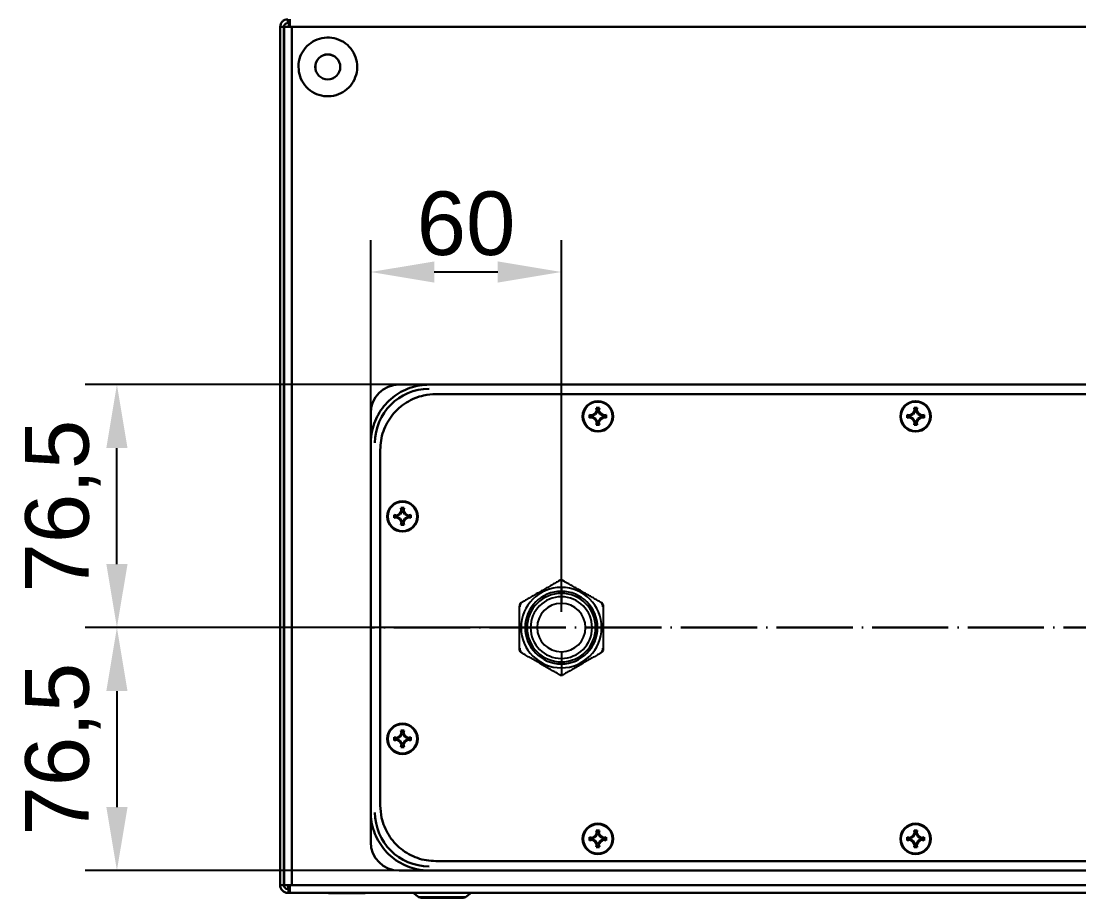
# Model space of a CAD drawing. Header units: millimetres. Extents: x 0 to 53000, y -591 to 24400.
# Drawn here: x 288.7 to 621.6, y 2102.2 to 2378.1 of the extents above; entities that cross this region are included whole.
import ezdxf

# ---------------------------------------------------------------- set-up
doc = ezdxf.new("R2010")
doc.units = ezdxf.units.MM
doc.linetypes.add('ACAD_ISO04W100', pattern=[30, 24, -3, 0, -3])
for name, color, linetype in [('MAIN-1', 7, 'Continuous'), ('MAIN-2', 7, 'Continuous'), ('размеры', 3, 'Continuous')]:
    doc.layers.add(name, color=color, linetype=linetype)
doc.layers.add('Осевые центральные', color=5, linetype='ACAD_ISO04W100', lineweight=30)
doc.layers.add('Основная', color=7, linetype='Continuous', lineweight=30)
doc.styles.get("Standard").update_dxf_attribs({"font": 'arial.ttf'})
doc.dimstyles.new('ISO2', dxfattribs={"dimtxt": 20, "dimasz": 20, "dimexe": 10, "dimexo": 5, "dimgap": 5, "dimtad": 1, "dimdec": 4, "dimdsep": 46, "dimlunit": 6, "dimtxsty": 'Standard', "dimcen": 20, "dimadec": 0, "dimazin": 0, "dimtfac": 1, "dimtdec": 4, "dimtmove": 0, "dimatfit": 3, "dimfxl": 1, "dimtolj": 1, "dimtzin": 0, "dimarcsym": 0})

# ---------------------------------------------------------------- blocks, each defined once
blk = doc.blocks.new('*U112')
at = {"layer": 'MAIN-1'}
for p, q in [((-3.04, 13.39), (-3.35, 13.21)), ((-2.73, 13.57), (-3.04, 13.39)), ((-2.43, 13.74), (-2.73, 13.57)), ((-2.12, 13.92), (-2.43, 13.74)), ((-1.82, 14.09), (-2.12, 13.92)), ((-1.52, 14.27), (-1.82, 14.09)), ((-1.22, 14.44), (-1.52, 14.27)), ((-0.93, 14.61), (-1.22, 14.44)), ((-0.64, 14.78), (-0.93, 14.61)), ((-0.35, 14.95), (-0.64, 14.78)), ((0, 12.66), (0, 14.95)), ((0.35, 14.95), (0.52, 14.85)), ((0.52, 14.85), (0.69, 14.75)), ((0.69, 14.75), (0.87, 14.65)), ((0.87, 14.65), (1.04, 14.54)), ((1.04, 14.54), (1.22, 14.44)), ((1.22, 14.44), (1.39, 14.34)), ((1.39, 14.34), (1.57, 14.24)), ((1.57, 14.24), (1.61, 14.22)), ((1.61, 14.22), (1.64, 14.2)), ((1.64, 14.2), (1.67, 14.18)), ((1.67, 14.18), (1.7, 14.16)), ((1.7, 14.16), (1.74, 14.14)), ((1.74, 14.14), (1.77, 14.12)), ((1.77, 14.12), (1.8, 14.11)), ((2.1, 13.93), (1.8, 14.11)), ((2.41, 13.75), (2.1, 13.93)), ((2.72, 13.58), (2.41, 13.75)), ((3.03, 13.4), (2.72, 13.58)), ((3.34, 13.22), (3.03, 13.4)), ((-8.83, 10.05), (-9.15, 9.86)), ((-8.51, 10.23), (-8.83, 10.05)), ((-8.19, 10.41), (-8.51, 10.23)), ((-7.87, 10.6), (-8.19, 10.41)), ((-7.55, 10.79), (-7.87, 10.6)), ((-7.22, 10.97), (-7.55, 10.79)), ((-6.9, 11.16), (-7.22, 10.97)), ((-6.57, 11.35), (-6.9, 11.16)), ((-6.24, 11.54), (-6.57, 11.35)), ((-5.92, 11.73), (-6.24, 11.54)), ((-5.59, 11.92), (-5.92, 11.73)), ((-5.26, 12.11), (-5.59, 11.92)), ((-4.94, 12.29), (-5.26, 12.11)), ((-4.62, 12.48), (-4.94, 12.29)), ((-4.3, 12.67), (-4.62, 12.48)), ((-3.98, 12.85), (-4.3, 12.67)), ((-3.66, 13.03), (-3.98, 12.85)), ((-3.35, 13.21), (-3.66, 13.03)), ((0, 12.66), (0, 7.61)), ((3.65, 13.04), (3.34, 13.22)), ((3.97, 12.86), (3.65, 13.04)), ((4.28, 12.67), (3.97, 12.86)), ((4.6, 12.49), (4.28, 12.67)), ((4.92, 12.3), (4.6, 12.49)), ((5.24, 12.12), (4.92, 12.3)), ((5.57, 11.93), (5.24, 12.12)), ((5.89, 11.74), (5.57, 11.93)), ((6.22, 11.56), (5.89, 11.74)), ((6.55, 11.37), (6.22, 11.56)), ((6.87, 11.18), (6.55, 11.37)), ((7.2, 10.99), (6.87, 11.18)), ((7.53, 10.8), (7.2, 10.99)), ((7.85, 10.61), (7.53, 10.8)), ((8.18, 10.42), (7.85, 10.61)), ((8.5, 10.24), (8.18, 10.42)), ((8.82, 10.05), (8.5, 10.24)), ((9.14, 9.87), (8.82, 10.05)), ((-13.12, 7.17), (-13.12, 7.12)), ((-13.12, 7.12), (-13.12, 7.06)), ((-13.12, 7.06), (-13.12, 7.01)), ((-13.12, 7.01), (-13.12, 6.95)), ((-13.12, 6.95), (-13.12, 6.9)), ((-13.12, 6.9), (-13.12, 6.84)), ((-13.12, 6.84), (-13.12, 6.78)), ((-13.12, 6.75), (-13.12, 6.78)), ((-13.12, 6.71), (-13.12, 6.75)), ((-13.12, 6.67), (-13.12, 6.71)), ((-13.12, 6.63), (-13.12, 6.67)), ((-12.77, 7.77), (-12.6, 7.87)), ((-12.6, 7.87), (-12.42, 7.97)), ((-12.42, 7.97), (-12.25, 8.07)), ((-12.25, 8.07), (-12.07, 8.17)), ((-12.07, 8.17), (-11.9, 8.28)), ((-11.9, 8.28), (-11.72, 8.38)), ((-11.72, 8.38), (-11.54, 8.48)), ((-11.54, 8.48), (-11.51, 8.5)), ((-11.51, 8.5), (-11.48, 8.52)), ((-11.48, 8.52), (-11.45, 8.54)), ((-11.45, 8.54), (-11.41, 8.56)), ((-11.41, 8.56), (-11.38, 8.58)), ((-11.38, 8.58), (-11.35, 8.59)), ((-11.35, 8.59), (-11.31, 8.61)), ((-11.01, 8.79), (-11.31, 8.61)), ((-10.71, 8.96), (-11.01, 8.79)), ((-10.4, 9.14), (-10.71, 8.96)), ((-10.09, 9.32), (-10.4, 9.14)), ((-9.78, 9.5), (-10.09, 9.32)), ((-9.47, 9.68), (-9.78, 9.5)), ((-9.15, 9.86), (-9.47, 9.68)), ((9.45, 9.69), (9.14, 9.87)), ((9.77, 9.51), (9.45, 9.69)), ((10.08, 9.33), (9.77, 9.51)), ((10.38, 9.15), (10.08, 9.33)), ((10.69, 8.97), (10.38, 9.15)), ((10.99, 8.8), (10.69, 8.97)), ((11.3, 8.62), (10.99, 8.8)), ((11.6, 8.45), (11.3, 8.62)), ((11.89, 8.28), (11.6, 8.45)), ((12.19, 8.11), (11.89, 8.28)), ((12.48, 7.94), (12.19, 8.11)), ((12.77, 7.77), (12.48, 7.94)), ((13.12, 7.17), (13.12, 6.81)), ((13.12, 6.81), (13.12, 6.44)), ((-13.12, 6.59), (-13.12, 6.63)), ((-13.12, 6.56), (-13.12, 6.59)), ((-13.12, 6.52), (-13.12, 6.56)), ((-13.12, 6.15), (-13.12, 6.52)), ((-13.12, 5.78), (-13.12, 6.15)), ((-13.12, 5.4), (-13.12, 5.78)), ((-13.12, 5.02), (-13.12, 5.4)), ((-13.12, 4.64), (-13.12, 5.02)), ((-13.12, 4.25), (-13.12, 4.64)), ((-13.12, 3.86), (-13.12, 4.25)), ((-13.12, 3.47), (-13.12, 3.86)), ((-13.12, 3.08), (-13.12, 3.47)), ((13.12, 6.44), (13.12, 6.07)), ((13.12, 6.07), (13.12, 5.7)), ((13.12, 5.7), (13.12, 5.32)), ((13.12, 5.32), (13.12, 4.94)), ((13.12, 4.94), (13.12, 4.56)), ((13.12, 4.56), (13.12, 4.17)), ((13.12, 4.17), (13.12, 3.79)), ((13.12, 3.79), (13.12, 3.39)), ((13.12, 3.39), (13.12, 3)), ((-13.12, 2.68), (-13.12, 3.08)), ((-13.12, 2.28), (-13.12, 2.68)), ((-13.12, 1.88), (-13.12, 2.28)), ((-13.12, 1.47), (-13.12, 1.88)), ((-13.12, 1.07), (-13.12, 1.47)), ((-13.12, 0.66), (-13.12, 1.07)), ((-13.12, 0.25), (-13.12, 0.66)), ((-13.12, -0.16), (-13.12, 0.25)), ((13.12, 3), (13.12, 2.6)), ((13.12, 2.6), (13.12, 2.2)), ((13.12, 2.2), (13.12, 1.8)), ((13.12, 1.8), (13.12, 1.39)), ((13.12, 1.39), (13.12, 0.98)), ((13.12, 0.98), (13.12, 0.57)), ((13.12, 0.57), (13.12, 0.16)), ((13.12, 0.16), (13.12, -0.25)), ((-13.12, -0.57), (-13.12, -0.16)), ((-13.12, -0.98), (-13.12, -0.57)), ((-13.12, -1.39), (-13.12, -0.98)), ((-13.12, -1.8), (-13.12, -1.39)), ((-13.12, -2.2), (-13.12, -1.8)), ((-13.12, -2.6), (-13.12, -2.2)), ((-13.12, -3), (-13.12, -2.6)), ((-13.12, -3.39), (-13.12, -3)), ((13.12, -0.25), (13.12, -0.66)), ((13.12, -0.66), (13.12, -1.07)), ((13.12, -1.07), (13.12, -1.47)), ((13.12, -1.47), (13.12, -1.88)), ((13.12, -1.88), (13.12, -2.28)), ((13.12, -2.28), (13.12, -2.68)), ((13.12, -2.68), (13.12, -3.08)), ((13.12, -3.08), (13.12, -3.47)), ((-13.12, -3.79), (-13.12, -3.39)), ((-13.12, -4.17), (-13.12, -3.79)), ((-13.12, -4.56), (-13.12, -4.17)), ((-13.12, -4.94), (-13.12, -4.56)), ((-13.12, -5.32), (-13.12, -4.94)), ((-13.12, -5.7), (-13.12, -5.32)), ((-13.12, -6.07), (-13.12, -5.7)), ((-13.12, -6.44), (-13.12, -6.07)), ((-13.12, -6.81), (-13.12, -6.44)), ((13.12, -3.47), (13.12, -3.86)), ((13.12, -3.86), (13.12, -4.25)), ((13.12, -4.25), (13.12, -4.64)), ((13.12, -4.64), (13.12, -5.02)), ((13.12, -5.02), (13.12, -5.4)), ((13.12, -5.4), (13.12, -5.78)), ((13.12, -5.78), (13.12, -6.15)), ((13.12, -6.15), (13.12, -6.52)), ((13.12, -6.52), (13.12, -6.56)), ((13.12, -6.56), (13.12, -6.59)), ((13.12, -6.59), (13.12, -6.63)), ((13.12, -6.63), (13.12, -6.67)), ((-13.12, -7.17), (-13.12, -6.81)), ((-12.44, -7.96), (-12.77, -7.77)), ((-12.11, -8.16), (-12.44, -7.96)), ((-11.77, -8.35), (-12.11, -8.16)), ((-11.43, -8.55), (-11.77, -8.35)), ((-11.08, -8.75), (-11.43, -8.55)), ((-10.74, -8.95), (-11.08, -8.75)), ((-10.39, -9.15), (-10.74, -8.95)), ((-10.03, -9.35), (-10.39, -9.15)), ((-9.68, -9.56), (-10.03, -9.35)), ((-9.32, -9.76), (-9.68, -9.56)), ((-8.96, -9.97), (-9.32, -9.76)), ((-8.6, -10.18), (-8.96, -9.97)), ((0, -7.61), (0, -12.66)), ((8.96, -9.97), (8.6, -10.18)), ((9.32, -9.76), (8.96, -9.97)), ((9.68, -9.56), (9.32, -9.76)), ((10.03, -9.35), (9.68, -9.56)), ((10.39, -9.15), (10.03, -9.35)), ((10.74, -8.95), (10.39, -9.15)), ((11.08, -8.75), (10.74, -8.95)), ((11.43, -8.55), (11.08, -8.75)), ((11.77, -8.35), (11.43, -8.55)), ((12.11, -8.16), (11.77, -8.35)), ((12.44, -7.96), (12.11, -8.16)), ((12.77, -7.77), (12.44, -7.96)), ((13.12, -6.67), (13.12, -6.71)), ((13.12, -6.71), (13.12, -6.75)), ((13.12, -6.75), (13.12, -6.78)), ((13.12, -6.78), (13.12, -6.84)), ((13.12, -6.84), (13.12, -6.9)), ((13.12, -6.9), (13.12, -6.95)), ((13.12, -6.95), (13.12, -7.01)), ((13.12, -7.01), (13.12, -7.06)), ((13.12, -7.06), (13.12, -7.12)), ((13.12, -7.12), (13.12, -7.17)), ((-8.23, -10.39), (-8.6, -10.18)), ((-7.86, -10.61), (-8.23, -10.39)), ((-7.49, -10.82), (-7.86, -10.61)), ((-7.12, -11.03), (-7.49, -10.82)), ((-6.75, -11.25), (-7.12, -11.03)), ((-6.37, -11.47), (-6.75, -11.25)), ((-6, -11.68), (-6.37, -11.47)), ((-5.62, -11.9), (-6, -11.68)), ((-5.25, -12.11), (-5.62, -11.9)), ((-4.89, -12.33), (-5.25, -12.11)), ((-4.52, -12.54), (-4.89, -12.33)), ((-4.16, -12.75), (-4.52, -12.54)), ((-3.8, -12.95), (-4.16, -12.75)), ((-3.44, -13.16), (-3.8, -12.95)), ((-3.08, -13.37), (-3.44, -13.16)), ((0, -12.66), (0, -14.95)), ((3.44, -13.16), (3.08, -13.37)), ((3.8, -12.95), (3.44, -13.16)), ((4.16, -12.75), (3.8, -12.95)), ((4.52, -12.54), (4.16, -12.75)), ((4.89, -12.33), (4.52, -12.54)), ((5.25, -12.11), (4.89, -12.33)), ((5.62, -11.9), (5.25, -12.11)), ((6, -11.68), (5.62, -11.9)), ((6.37, -11.47), (6, -11.68)), ((6.75, -11.25), (6.37, -11.47)), ((7.12, -11.03), (6.75, -11.25)), ((7.49, -10.82), (7.12, -11.03)), ((7.86, -10.61), (7.49, -10.82)), ((8.23, -10.39), (7.86, -10.61)), ((8.6, -10.18), (8.23, -10.39)), ((-2.73, -13.57), (-3.08, -13.37)), ((-2.38, -13.77), (-2.73, -13.57)), ((-2.03, -13.97), (-2.38, -13.77)), ((-1.69, -14.17), (-2.03, -13.97)), ((-1.35, -14.37), (-1.69, -14.17)), ((-1.01, -14.56), (-1.35, -14.37)), ((-0.68, -14.76), (-1.01, -14.56)), ((-0.35, -14.95), (-0.68, -14.76)), ((0.68, -14.76), (0.35, -14.95)), ((1.01, -14.56), (0.68, -14.76)), ((1.35, -14.37), (1.01, -14.56)), ((1.69, -14.17), (1.35, -14.37)), ((2.03, -13.97), (1.69, -14.17)), ((2.38, -13.77), (2.03, -13.97)), ((2.73, -13.57), (2.38, -13.77)), ((3.08, -13.37), (2.73, -13.57))]:
    blk.add_line(p, q, dxfattribs=at)
for radius, start, end in [(14.95, 90, 91.3251), (14.95, 88.6749, 90), (12.66, 90, 270), (12.66, 270, 90), (14.95, 148.6749, 151.325), (7.61, 90, 180), (7.61, 0, 90), (14.95, 28.675, 31.3251), (7.61, 180, 270), (7.61, 270, 0), (14.95, 208.6749, 211.3251), (14.95, 328.6749, 331.3251), (14.95, 268.6749, 270), (14.95, 270, 271.3251)]:
    blk.add_arc((0, 0), radius, start, end, dxfattribs=at)
at = {"layer": 'MAIN-2'}
for p, q in [((-0.91, 14.62), (-0.91, 14.62)), ((-0.35, 14.95), (-0.35, 14.95)), ((0.35, 14.95), (0.35, 14.95)), ((0.91, 14.62), (0.91, 14.62)), ((0, 12.66), (0, 12.66)), ((0, 11.41), (0, 11.41)), ((0, 10.78), (0, 10.78)), ((-13.12, 7.17), (-13.12, 7.17)), ((-12.77, 7.77), (-12.77, 7.77)), ((-12.2, 8.1), (-12.2, 8.1)), ((0, 9.69), (0, 9.69)), ((12.2, 8.1), (12.2, 8.1)), ((12.77, 7.77), (12.77, 7.77)), ((13.12, 7.17), (13.12, 7.17)), ((-13.12, 6.52), (-13.12, 6.52)), ((13.12, 6.52), (13.12, 6.52)), ((-7.61, 0), (-9.69, 0)), ((7.61, 0), (9.69, 0)), ((-13.12, -6.52), (-13.12, -6.52)), ((13.12, -6.52), (13.12, -6.52)), ((-13.12, -7.17), (-13.12, -7.17)), ((-12.77, -7.77), (-12.77, -7.77)), ((-12.2, -8.1), (-12.2, -8.1)), ((0, -9.69), (0, -9.69)), ((12.2, -8.1), (12.2, -8.1)), ((12.77, -7.77), (12.77, -7.77)), ((13.12, -7.17), (13.12, -7.17)), ((0, -10.78), (0, -10.78)), ((0, -11.41), (0, -11.41)), ((0, -12.66), (0, -12.66)), ((-0.91, -14.62), (-0.91, -14.62)), ((-0.35, -14.95), (-0.35, -14.95)), ((0.35, -14.95), (0.35, -14.95)), ((0.91, -14.62), (0.91, -14.62))]:
    blk.add_line(p, q, dxfattribs=at)
for centre, radius, start, end in [((0, 13.04), 1.82, 90, 120), ((0, 13.04), 1.82, 60, 90), ((0, 0), 11.41, 90, 270), ((0, 0), 10.78, 90, 270), ((0, 0), 11.41, 270, 90), ((0, 0), 10.78, 270, 90), ((-11.29, 6.52), 1.82, 120, 180), ((0, 0), 9.69, 90, 180), ((0, 0), 9.69, 0, 90), ((11.29, 6.52), 1.82, 0, 60), ((0, 0), 9.69, 180, 270), ((0, 0), 9.69, 270, 0), ((-11.29, -6.52), 1.82, 180, 240), ((11.29, -6.52), 1.82, 300, 0), ((0, -13.04), 1.82, 240, 270), ((0, -13.04), 1.82, 270, 300)]:
    blk.add_arc(centre, radius, start, end, dxfattribs=at)
blk = doc.blocks.new('*U111')
at = {"layer": 'Основная', "color": 0, "linetype": 'ByBlock', "lineweight": -2, "transparency": 16777216}
blk.add_blockref('*U112', (0, 0), dxfattribs=at)
blk = doc.blocks.new('*D113')
at = {"layer": 'Defpoints', "color": 0, "transparency": 16777216}
for p in [(398.73, 2299.15), (398.73, 2187.22), (458.73, 2187.22)]:
    blk.add_point(p, dxfattribs=at)
at = {"layer": 'размеры', "color": 0, "lineweight": -2, "transparency": 16777216}
for p, q in [((398.73, 2192.22), (398.73, 2309.15)), ((458.73, 2192.22), (458.73, 2309.15)), ((438.73, 2299.15), (418.73, 2299.15))]:
    blk.add_line(p, q, dxfattribs=at)
at = {"layer": 'размеры', "color": 0, "transparency": 16777216}
for points in [[(418.73, 2302.48), (418.73, 2295.82), (398.73, 2299.15)], [(438.73, 2302.48), (438.73, 2295.82), (458.73, 2299.15)]]:
    blk.add_solid(points, dxfattribs=at)
at = {"layer": 'размеры', "color": 0, "transparency": 16777216, "insert": (428.73, 2314.36), "char_height": 20, "attachment_point": 5}
blk.add_mtext('\\A1;60', dxfattribs=at)
blk = doc.blocks.new('*D114')
at = {"layer": 'Defpoints', "color": 0, "transparency": 16777216}
for p in [(458.73, 2187.22), (318.85, 2110.72), (458.73, 2110.72)]:
    blk.add_point(p, dxfattribs=at)
at = {"layer": 'размеры', "color": 0, "lineweight": -2, "transparency": 16777216}
for p, q in [((453.73, 2187.22), (308.85, 2187.22)), ((318.85, 2167.22), (318.85, 2130.72)), ((453.73, 2110.72), (308.85, 2110.72))]:
    blk.add_line(p, q, dxfattribs=at)
at = {"layer": 'размеры', "color": 0, "transparency": 16777216}
for points in [[(315.52, 2167.22), (322.19, 2167.22), (318.85, 2187.22)], [(315.52, 2130.72), (322.19, 2130.72), (318.85, 2110.72)]]:
    blk.add_solid(points, dxfattribs=at)
at = {"layer": 'размеры', "color": 0, "transparency": 16777216, "insert": (301.83, 2148.97), "char_height": 20, "attachment_point": 5, "rotation": 90}
blk.add_mtext('\\A1;76,5', dxfattribs=at)
blk = doc.blocks.new('*D115')
at = {"layer": 'Defpoints', "color": 0, "transparency": 16777216}
for p in [(318.85, 2263.72), (458.73, 2263.72), (458.73, 2187.22)]:
    blk.add_point(p, dxfattribs=at)
at = {"layer": 'размеры', "color": 0, "lineweight": -2, "transparency": 16777216}
for p, q in [((453.73, 2263.72), (308.85, 2263.72)), ((318.85, 2207.22), (318.85, 2243.72)), ((453.73, 2187.22), (308.85, 2187.22))]:
    blk.add_line(p, q, dxfattribs=at)
at = {"layer": 'размеры', "color": 0, "transparency": 16777216}
for points in [[(315.52, 2243.72), (322.19, 2243.72), (318.85, 2263.72)], [(315.52, 2207.22), (322.19, 2207.22), (318.85, 2187.22)]]:
    blk.add_solid(points, dxfattribs=at)
at = {"layer": 'размеры', "color": 0, "transparency": 16777216, "insert": (301.83, 2225.47), "char_height": 20, "attachment_point": 5, "rotation": 90}
blk.add_mtext('\\A1;76,5', dxfattribs=at)

msp = doc.modelspace()

# ---------------------------------------------------------------- linework, layer by layer
at = {"layer": 'Осевые центральные'}
msp.add_line((941.72613, 2187.21677), (398.72615, 2187.21677), dxfattribs=at)
at = {"layer": 'Основная', "linetype": 'Continuous'}
for p, q in [((372.62614, 2378.71678), (372.62614, 2377.51677)), ((373.23852, 2377.51677), (372.62614, 2377.51677)), ((370.22613, 2376.31678), (370.22613, 2106.11677)), ((371.42615, 2376.31678), (370.22613, 2376.31678)), ((371.42615, 2376.31678), (371.42615, 2106.11677)), ((371.42615, 2376.31678), (371.52614, 2376.31678)), ((371.52614, 2376.31678), (371.52614, 2106.11677)), ((373.22615, 2376.31678), (371.52614, 2376.31678)), ((373.22615, 2376.31678), (373.92615, 2376.31678)), ((373.92615, 2376.31678), (373.92615, 2106.11677)), ((967.52615, 2376.31678), (373.92615, 2376.31678)), ((371.52614, 2325.21677), (371.42615, 2325.21677)), ((371.52614, 2325.21147), (371.42615, 2325.21147)), ((371.42615, 2317.71147), (371.52614, 2317.71147)), ((417.22615, 2263.71678), (407.72615, 2263.71678)), ((923.22613, 2263.71678), (417.22615, 2263.71678)), ((419.22616, 2260.71678), (921.22613, 2260.71678)), ((398.72615, 2254.71678), (398.72615, 2245.21678)), ((467.56743, 2254.20642), (468.42939, 2254.05708)), ((467.56743, 2253.22713), (467.56743, 2254.20642)), ((467.73635, 2254.00036), (467.56743, 2254.20642)), ((468.46262, 2253.85511), (467.73635, 2254.00036)), ((467.73635, 2254.00036), (467.73635, 2253.43319)), ((468.42939, 2254.05708), (469.34538, 2254.59754)), ((468.46262, 2253.85511), (468.42939, 2254.05708)), ((469.49294, 2254.44997), (468.46262, 2253.85511)), ((469.34538, 2254.59754), (469.88583, 2255.51353)), ((469.49294, 2254.44997), (469.34538, 2254.59754)), ((470.08781, 2255.4803), (469.49294, 2254.44997)), ((469.7365, 2256.37549), (470.22614, 2256.37683)), ((469.88583, 2255.51353), (469.7365, 2256.37549)), ((469.94256, 2256.20657), (469.7365, 2256.37549)), ((470.08781, 2255.4803), (469.88583, 2255.51353)), ((469.94256, 2256.20657), (470.08781, 2255.4803)), ((470.50972, 2256.20657), (469.94256, 2256.20657)), ((470.22614, 2256.37683), (470.71579, 2256.37549)), ((470.36448, 2255.4803), (470.50972, 2256.20657)), ((470.36448, 2255.4803), (470.56645, 2255.51353)), ((470.95934, 2254.44997), (470.36448, 2255.4803)), ((470.50972, 2256.20657), (470.71579, 2256.37549)), ((470.71579, 2256.37549), (470.56645, 2255.51353)), ((470.56645, 2255.51353), (471.1069, 2254.59754)), ((471.1069, 2254.59754), (470.95934, 2254.44997)), ((471.98966, 2253.85511), (470.95934, 2254.44997)), ((471.1069, 2254.59754), (472.02291, 2254.05708)), ((472.02291, 2254.05708), (471.98966, 2253.85511)), ((472.71593, 2254.00036), (471.98966, 2253.85511)), ((472.02291, 2254.05708), (472.88486, 2254.20642)), ((472.88486, 2254.20642), (472.71593, 2254.00036)), ((472.71593, 2253.43319), (472.71593, 2254.00036)), ((472.88486, 2254.20642), (472.88486, 2253.22713)), ((567.56742, 2254.20642), (568.42938, 2254.05708)), ((567.56742, 2253.22713), (567.56742, 2254.20642)), ((567.73635, 2254.00036), (567.56742, 2254.20642)), ((568.46262, 2253.85511), (567.73635, 2254.00036)), ((567.73635, 2254.00036), (567.73635, 2253.43319)), ((568.42938, 2254.05708), (569.34538, 2254.59754)), ((568.46262, 2253.85511), (568.42938, 2254.05708)), ((569.49295, 2254.44997), (568.46262, 2253.85511)), ((569.34538, 2254.59754), (569.88584, 2255.51353)), ((569.49295, 2254.44997), (569.34538, 2254.59754)), ((570.08781, 2255.4803), (569.49295, 2254.44997)), ((569.7365, 2256.37549), (570.22614, 2256.37683)), ((569.88584, 2255.51353), (569.7365, 2256.37549)), ((569.94256, 2256.20657), (569.7365, 2256.37549)), ((570.08781, 2255.4803), (569.88584, 2255.51353)), ((569.94256, 2256.20657), (570.08781, 2255.4803)), ((570.50973, 2256.20657), (569.94256, 2256.20657)), ((570.22614, 2256.37683), (570.71579, 2256.37549)), ((570.36448, 2255.4803), (570.50973, 2256.20657)), ((570.36448, 2255.4803), (570.56645, 2255.51353)), ((570.95934, 2254.44997), (570.36448, 2255.4803)), ((570.50973, 2256.20657), (570.71579, 2256.37549)), ((570.71579, 2256.37549), (570.56645, 2255.51353)), ((570.56645, 2255.51353), (571.10691, 2254.59754)), ((571.10691, 2254.59754), (570.95934, 2254.44997)), ((571.98966, 2253.85511), (570.95934, 2254.44997)), ((571.10691, 2254.59754), (572.0229, 2254.05708)), ((572.0229, 2254.05708), (571.98966, 2253.85511)), ((572.71593, 2254.00036), (571.98966, 2253.85511)), ((572.0229, 2254.05708), (572.88486, 2254.20642)), ((572.88486, 2254.20642), (572.71593, 2254.00036)), ((572.71593, 2253.43319), (572.71593, 2254.00036)), ((572.88486, 2254.20642), (572.88486, 2253.22713)), ((467.56743, 2253.22713), (467.73635, 2253.43319)), ((468.42939, 2253.37647), (467.56743, 2253.22713)), ((467.73635, 2253.43319), (468.46262, 2253.57844)), ((468.42939, 2253.37647), (468.46262, 2253.57844)), ((469.34538, 2252.83601), (468.42939, 2253.37647)), ((468.46262, 2253.57844), (469.49294, 2252.98358)), ((469.34538, 2252.83601), (469.49294, 2252.98358)), ((469.88583, 2251.92002), (469.34538, 2252.83601)), ((469.49294, 2252.98358), (470.08781, 2251.95325)), ((469.7365, 2251.05806), (469.88583, 2251.92002)), ((469.94256, 2251.22698), (469.7365, 2251.05806)), ((470.22614, 2251.05672), (469.7365, 2251.05806)), ((470.08781, 2251.95325), (469.88583, 2251.92002)), ((470.08781, 2251.95325), (469.94256, 2251.22698)), ((469.94256, 2251.22698), (470.50972, 2251.22698)), ((470.71579, 2251.05806), (470.22614, 2251.05672)), ((470.36448, 2251.95325), (470.95934, 2252.98358)), ((470.36448, 2251.95325), (470.56645, 2251.92002)), ((470.50972, 2251.22698), (470.36448, 2251.95325)), ((470.71579, 2251.05806), (470.50972, 2251.22698)), ((471.1069, 2252.83601), (470.56645, 2251.92002)), ((470.56645, 2251.92002), (470.71579, 2251.05806)), ((470.95934, 2252.98358), (471.98966, 2253.57844)), ((470.95934, 2252.98358), (471.1069, 2252.83601)), ((472.02291, 2253.37647), (471.1069, 2252.83601)), ((471.98966, 2253.57844), (472.02291, 2253.37647)), ((471.98966, 2253.57844), (472.71593, 2253.43319)), ((472.88486, 2253.22713), (472.02291, 2253.37647)), ((472.71593, 2253.43319), (472.88486, 2253.22713)), ((567.56742, 2253.22713), (567.73635, 2253.43319)), ((568.42938, 2253.37647), (567.56742, 2253.22713)), ((567.73635, 2253.43319), (568.46262, 2253.57844)), ((568.42938, 2253.37647), (568.46262, 2253.57844)), ((569.34538, 2252.83601), (568.42938, 2253.37647)), ((568.46262, 2253.57844), (569.49295, 2252.98358)), ((569.34538, 2252.83601), (569.49295, 2252.98358)), ((569.88584, 2251.92002), (569.34538, 2252.83601)), ((569.49295, 2252.98358), (570.08781, 2251.95325)), ((569.7365, 2251.05806), (569.88584, 2251.92002)), ((569.94256, 2251.22698), (569.7365, 2251.05806)), ((570.22614, 2251.05672), (569.7365, 2251.05806)), ((570.08781, 2251.95325), (569.88584, 2251.92002)), ((570.08781, 2251.95325), (569.94256, 2251.22698)), ((569.94256, 2251.22698), (570.50973, 2251.22698)), ((570.71579, 2251.05806), (570.22614, 2251.05672)), ((570.36448, 2251.95325), (570.95934, 2252.98358)), ((570.36448, 2251.95325), (570.56645, 2251.92002)), ((570.50973, 2251.22698), (570.36448, 2251.95325)), ((570.71579, 2251.05806), (570.50973, 2251.22698)), ((571.10691, 2252.83601), (570.56645, 2251.92002)), ((570.56645, 2251.92002), (570.71579, 2251.05806)), ((570.95934, 2252.98358), (571.98966, 2253.57844)), ((570.95934, 2252.98358), (571.10691, 2252.83601)), ((572.0229, 2253.37647), (571.10691, 2252.83601)), ((571.98966, 2253.57844), (572.0229, 2253.37647)), ((571.98966, 2253.57844), (572.71593, 2253.43319)), ((572.88486, 2253.22713), (572.0229, 2253.37647)), ((572.71593, 2253.43319), (572.88486, 2253.22713)), ((398.72615, 2245.21678), (398.72615, 2129.21677)), ((401.72614, 2131.21678), (401.72614, 2243.21677)), ((407.84536, 2223.09754), (408.38583, 2224.01354)), ((408.5878, 2223.9803), (407.99294, 2222.94997)), ((408.23649, 2224.87549), (408.72614, 2224.87683)), ((408.38583, 2224.01354), (408.23649, 2224.87549)), ((408.23649, 2224.87549), (408.44254, 2224.70657)), ((408.5878, 2223.9803), (408.38583, 2224.01354)), ((408.44254, 2224.70657), (408.5878, 2223.9803)), ((409.00974, 2224.70657), (408.44254, 2224.70657)), ((408.72614, 2224.87683), (409.21579, 2224.87549)), ((408.86448, 2223.9803), (409.00974, 2224.70657)), ((408.86448, 2223.9803), (409.06645, 2224.01354)), ((409.45934, 2222.94997), (408.86448, 2223.9803)), ((409.00974, 2224.70657), (409.21579, 2224.87549)), ((409.21579, 2224.87549), (409.06645, 2224.01354)), ((409.06645, 2224.01354), (409.60692, 2223.09754)), ((406.06742, 2222.70642), (406.92939, 2222.55708)), ((406.06742, 2221.72713), (406.06742, 2222.70642)), ((406.23634, 2222.50036), (406.06742, 2222.70642)), ((406.06742, 2221.72713), (406.23634, 2221.93319)), ((406.92939, 2221.87647), (406.06742, 2221.72713)), ((406.96262, 2222.35511), (406.23634, 2222.50036)), ((406.23634, 2222.50036), (406.23634, 2221.93319)), ((406.23634, 2221.93319), (406.96262, 2222.07844)), ((406.92939, 2222.55708), (407.84536, 2223.09754)), ((406.96262, 2222.35511), (406.92939, 2222.55708)), ((406.92939, 2221.87647), (406.96262, 2222.07844)), ((407.84536, 2221.33601), (406.92939, 2221.87647)), ((407.99294, 2222.94997), (406.96262, 2222.35511)), ((406.96262, 2222.07844), (407.99294, 2221.48358)), ((407.99294, 2222.94997), (407.84536, 2223.09754)), ((407.84536, 2221.33601), (407.99294, 2221.48358)), ((408.38583, 2220.42002), (407.84536, 2221.33601)), ((407.99294, 2221.48358), (408.5878, 2220.45325)), ((408.5878, 2220.45325), (408.38583, 2220.42002)), ((408.5878, 2220.45325), (408.44254, 2219.72698)), ((408.86448, 2220.45325), (409.45934, 2221.48358)), ((408.86448, 2220.45325), (409.06645, 2220.42002)), ((409.00974, 2219.72698), (408.86448, 2220.45325)), ((409.60692, 2221.33601), (409.06645, 2220.42002)), ((409.60692, 2223.09754), (409.45934, 2222.94997)), ((410.48966, 2222.35511), (409.45934, 2222.94997)), ((409.45934, 2221.48358), (410.48966, 2222.07844)), ((409.45934, 2221.48358), (409.60692, 2221.33601)), ((409.60692, 2223.09754), (410.52289, 2222.55708)), ((410.52289, 2221.87647), (409.60692, 2221.33601)), ((410.52289, 2222.55708), (410.48966, 2222.35511)), ((411.21595, 2222.50036), (410.48966, 2222.35511)), ((410.48966, 2222.07844), (410.52289, 2221.87647)), ((410.48966, 2222.07844), (411.21595, 2221.93319)), ((410.52289, 2222.55708), (411.38487, 2222.70642)), ((411.38487, 2221.72713), (410.52289, 2221.87647)), ((411.38487, 2222.70642), (411.21595, 2222.50036)), ((411.21595, 2221.93319), (411.21595, 2222.50036)), ((411.21595, 2221.93319), (411.38487, 2221.72713)), ((411.38487, 2222.70642), (411.38487, 2221.72713)), ((408.23649, 2219.55806), (408.38583, 2220.42002)), ((408.44254, 2219.72698), (408.23649, 2219.55806)), ((408.72614, 2219.55672), (408.23649, 2219.55806)), ((408.44254, 2219.72698), (409.00974, 2219.72698)), ((409.21579, 2219.55806), (408.72614, 2219.55672)), ((409.00974, 2219.72698), (409.21579, 2219.55806)), ((409.06645, 2220.42002), (409.21579, 2219.55806)), ((407.84536, 2153.09754), (408.38583, 2154.01353)), ((408.5878, 2153.9803), (407.99294, 2152.94997)), ((408.23649, 2154.87549), (408.72614, 2154.87683)), ((408.38583, 2154.01353), (408.23649, 2154.87549)), ((408.44254, 2154.70656), (408.23649, 2154.87549)), ((408.5878, 2153.9803), (408.38583, 2154.01353)), ((408.44254, 2154.70656), (408.5878, 2153.9803)), ((409.00974, 2154.70656), (408.44254, 2154.70656)), ((408.72614, 2154.87683), (409.21579, 2154.87549)), ((408.86448, 2153.9803), (409.00974, 2154.70656)), ((408.86448, 2153.9803), (409.06645, 2154.01353)), ((409.45934, 2152.94997), (408.86448, 2153.9803)), ((409.00974, 2154.70656), (409.21579, 2154.87549)), ((409.21579, 2154.87549), (409.06645, 2154.01353)), ((409.06645, 2154.01353), (409.60692, 2153.09754)), ((406.06742, 2152.70642), (406.92939, 2152.55709)), ((406.06742, 2151.72713), (406.06742, 2152.70642)), ((406.23634, 2152.50036), (406.06742, 2152.70642)), ((406.06742, 2151.72713), (406.23634, 2151.93319)), ((406.92939, 2151.87647), (406.06742, 2151.72713)), ((406.96262, 2152.35511), (406.23634, 2152.50036)), ((406.23634, 2152.50036), (406.23634, 2151.93319)), ((406.23634, 2151.93319), (406.96262, 2152.07844)), ((406.92939, 2152.55709), (407.84536, 2153.09754)), ((406.96262, 2152.35511), (406.92939, 2152.55709)), ((406.92939, 2151.87647), (406.96262, 2152.07844)), ((407.84536, 2151.33601), (406.92939, 2151.87647)), ((407.99294, 2152.94997), (406.96262, 2152.35511)), ((406.96262, 2152.07844), (407.99294, 2151.48358)), ((407.99294, 2152.94997), (407.84536, 2153.09754)), ((407.84536, 2151.33601), (407.99294, 2151.48358)), ((408.38583, 2150.42001), (407.84536, 2151.33601)), ((407.99294, 2151.48358), (408.5878, 2150.45325)), ((408.86448, 2150.45325), (409.45934, 2151.48358)), ((409.60692, 2151.33601), (409.06645, 2150.42001)), ((409.60692, 2153.09754), (409.45934, 2152.94997)), ((410.48966, 2152.35511), (409.45934, 2152.94997)), ((409.45934, 2151.48358), (410.48966, 2152.07844)), ((409.45934, 2151.48358), (409.60692, 2151.33601)), ((409.60692, 2153.09754), (410.52289, 2152.55709)), ((410.52289, 2151.87647), (409.60692, 2151.33601)), ((410.52289, 2152.55709), (410.48966, 2152.35511)), ((411.21595, 2152.50036), (410.48966, 2152.35511)), ((410.48966, 2152.07844), (410.52289, 2151.87647)), ((410.48966, 2152.07844), (411.21595, 2151.93319)), ((410.52289, 2152.55709), (411.38487, 2152.70642)), ((411.38487, 2151.72713), (410.52289, 2151.87647)), ((411.38487, 2152.70642), (411.21595, 2152.50036)), ((411.21595, 2151.93319), (411.21595, 2152.50036)), ((411.21595, 2151.93319), (411.38487, 2151.72713)), ((411.38487, 2152.70642), (411.38487, 2151.72713)), ((408.23649, 2149.55806), (408.38583, 2150.42001)), ((408.44254, 2149.72698), (408.23649, 2149.55806)), ((408.72614, 2149.55671), (408.23649, 2149.55806)), ((408.5878, 2150.45325), (408.38583, 2150.42001)), ((408.5878, 2150.45325), (408.44254, 2149.72698)), ((408.44254, 2149.72698), (409.00974, 2149.72698)), ((409.21579, 2149.55806), (408.72614, 2149.55671)), ((408.86448, 2150.45325), (409.06645, 2150.42001)), ((409.00974, 2149.72698), (408.86448, 2150.45325)), ((409.21579, 2149.55806), (409.00974, 2149.72698)), ((409.06645, 2150.42001), (409.21579, 2149.55806)), ((398.72615, 2129.21677), (398.72615, 2119.71677)), ((467.56743, 2121.20642), (468.42939, 2121.05708)), ((467.56743, 2120.22713), (467.56743, 2121.20642)), ((467.73635, 2121.00036), (467.56743, 2121.20642)), ((468.46262, 2120.85511), (467.73635, 2121.00036)), ((467.73635, 2121.00036), (467.73635, 2120.43319)), ((467.73635, 2120.43319), (468.46262, 2120.57844)), ((468.42939, 2121.05708), (469.34538, 2121.59754)), ((468.46262, 2120.85511), (468.42939, 2121.05708)), ((468.42939, 2120.37646), (468.46262, 2120.57844)), ((469.49294, 2121.44997), (468.46262, 2120.85511)), ((468.46262, 2120.57844), (469.49294, 2119.98358)), ((469.34538, 2121.59754), (469.88583, 2122.51354)), ((469.49294, 2121.44997), (469.34538, 2121.59754)), ((470.08781, 2122.4803), (469.49294, 2121.44997)), ((469.7365, 2123.37549), (470.22614, 2123.37683)), ((469.88583, 2122.51354), (469.7365, 2123.37549)), ((469.94256, 2123.20657), (469.7365, 2123.37549)), ((470.08781, 2122.4803), (469.88583, 2122.51354)), ((469.94256, 2123.20657), (470.08781, 2122.4803)), ((470.50972, 2123.20657), (469.94256, 2123.20657)), ((470.22614, 2123.37683), (470.71579, 2123.37549)), ((470.36448, 2122.4803), (470.50972, 2123.20657)), ((470.36448, 2122.4803), (470.56645, 2122.51354)), ((470.95934, 2121.44997), (470.36448, 2122.4803)), ((470.50972, 2123.20657), (470.71579, 2123.37549)), ((470.71579, 2123.37549), (470.56645, 2122.51354)), ((470.56645, 2122.51354), (471.1069, 2121.59754)), ((471.1069, 2121.59754), (470.95934, 2121.44997)), ((471.98966, 2120.85511), (470.95934, 2121.44997)), ((470.95934, 2119.98358), (471.98966, 2120.57844)), ((471.1069, 2121.59754), (472.02291, 2121.05708)), ((472.02291, 2121.05708), (471.98966, 2120.85511)), ((472.71593, 2121.00036), (471.98966, 2120.85511)), ((471.98966, 2120.57844), (472.02291, 2120.37646)), ((471.98966, 2120.57844), (472.71593, 2120.43319)), ((472.02291, 2121.05708), (472.88486, 2121.20642)), ((472.88486, 2121.20642), (472.71593, 2121.00036)), ((472.71593, 2120.43319), (472.71593, 2121.00036)), ((472.88486, 2121.20642), (472.88486, 2120.22713)), ((567.56742, 2121.20642), (568.42938, 2121.05708)), ((567.56742, 2120.22713), (567.56742, 2121.20642)), ((567.73635, 2121.00036), (567.56742, 2121.20642)), ((568.46262, 2120.85511), (567.73635, 2121.00036)), ((567.73635, 2121.00036), (567.73635, 2120.43319)), ((567.73635, 2120.43319), (568.46262, 2120.57844)), ((568.42938, 2121.05708), (569.34538, 2121.59754)), ((568.46262, 2120.85511), (568.42938, 2121.05708)), ((568.42938, 2120.37646), (568.46262, 2120.57844)), ((569.49295, 2121.44997), (568.46262, 2120.85511)), ((568.46262, 2120.57844), (569.49295, 2119.98358)), ((569.34538, 2121.59754), (569.88584, 2122.51354)), ((569.49295, 2121.44997), (569.34538, 2121.59754)), ((570.08781, 2122.4803), (569.49295, 2121.44997)), ((569.7365, 2123.37549), (570.22614, 2123.37683)), ((569.88584, 2122.51354), (569.7365, 2123.37549)), ((569.94256, 2123.20657), (569.7365, 2123.37549)), ((570.08781, 2122.4803), (569.88584, 2122.51354)), ((569.94256, 2123.20657), (570.08781, 2122.4803)), ((570.50973, 2123.20657), (569.94256, 2123.20657)), ((570.22614, 2123.37683), (570.71579, 2123.37549)), ((570.36448, 2122.4803), (570.50973, 2123.20657)), ((570.36448, 2122.4803), (570.56645, 2122.51354)), ((570.95934, 2121.44997), (570.36448, 2122.4803)), ((570.50973, 2123.20657), (570.71579, 2123.37549)), ((570.71579, 2123.37549), (570.56645, 2122.51354)), ((570.56645, 2122.51354), (571.10691, 2121.59754)), ((571.10691, 2121.59754), (570.95934, 2121.44997)), ((571.98966, 2120.85511), (570.95934, 2121.44997)), ((570.95934, 2119.98358), (571.98966, 2120.57844)), ((571.10691, 2121.59754), (572.0229, 2121.05708)), ((572.0229, 2121.05708), (571.98966, 2120.85511)), ((572.71593, 2121.00036), (571.98966, 2120.85511)), ((571.98966, 2120.57844), (572.0229, 2120.37646)), ((571.98966, 2120.57844), (572.71593, 2120.43319)), ((572.0229, 2121.05708), (572.88486, 2121.20642)), ((572.88486, 2121.20642), (572.71593, 2121.00036)), ((572.71593, 2120.43319), (572.71593, 2121.00036)), ((572.88486, 2121.20642), (572.88486, 2120.22713)), ((467.56743, 2120.22713), (467.73635, 2120.43319)), ((468.42939, 2120.37646), (467.56743, 2120.22713)), ((469.34538, 2119.83601), (468.42939, 2120.37646)), ((469.34538, 2119.83601), (469.49294, 2119.98358)), ((469.88583, 2118.92002), (469.34538, 2119.83601)), ((469.49294, 2119.98358), (470.08781, 2118.95325)), ((469.7365, 2118.05806), (469.88583, 2118.92002)), ((469.94256, 2118.22699), (469.7365, 2118.05806)), ((470.22614, 2118.05672), (469.7365, 2118.05806)), ((470.08781, 2118.95325), (469.88583, 2118.92002)), ((470.08781, 2118.95325), (469.94256, 2118.22699)), ((469.94256, 2118.22699), (470.50972, 2118.22699)), ((470.71579, 2118.05806), (470.22614, 2118.05672)), ((470.36448, 2118.95325), (470.95934, 2119.98358)), ((470.36448, 2118.95325), (470.56645, 2118.92002)), ((470.50972, 2118.22699), (470.36448, 2118.95325)), ((470.71579, 2118.05806), (470.50972, 2118.22699)), ((471.1069, 2119.83601), (470.56645, 2118.92002)), ((470.56645, 2118.92002), (470.71579, 2118.05806)), ((470.95934, 2119.98358), (471.1069, 2119.83601)), ((472.02291, 2120.37646), (471.1069, 2119.83601)), ((472.88486, 2120.22713), (472.02291, 2120.37646)), ((472.71593, 2120.43319), (472.88486, 2120.22713)), ((567.56742, 2120.22713), (567.73635, 2120.43319)), ((568.42938, 2120.37646), (567.56742, 2120.22713)), ((569.34538, 2119.83601), (568.42938, 2120.37646)), ((569.34538, 2119.83601), (569.49295, 2119.98358)), ((569.88584, 2118.92002), (569.34538, 2119.83601)), ((569.49295, 2119.98358), (570.08781, 2118.95325)), ((569.7365, 2118.05806), (569.88584, 2118.92002)), ((569.94256, 2118.22699), (569.7365, 2118.05806)), ((570.22614, 2118.05672), (569.7365, 2118.05806)), ((570.08781, 2118.95325), (569.88584, 2118.92002)), ((570.08781, 2118.95325), (569.94256, 2118.22699)), ((569.94256, 2118.22699), (570.50973, 2118.22699)), ((570.71579, 2118.05806), (570.22614, 2118.05672)), ((570.36448, 2118.95325), (570.95934, 2119.98358)), ((570.36448, 2118.95325), (570.56645, 2118.92002)), ((570.50973, 2118.22699), (570.36448, 2118.95325)), ((570.71579, 2118.05806), (570.50973, 2118.22699)), ((571.10691, 2119.83601), (570.56645, 2118.92002)), ((570.56645, 2118.92002), (570.71579, 2118.05806)), ((570.95934, 2119.98358), (571.10691, 2119.83601)), ((572.0229, 2120.37646), (571.10691, 2119.83601)), ((572.88486, 2120.22713), (572.0229, 2120.37646)), ((572.71593, 2120.43319), (572.88486, 2120.22713)), ((417.22615, 2110.71677), (407.72615, 2110.71677)), ((417.22615, 2110.71677), (923.22613, 2110.71677)), ((921.22613, 2113.71678), (419.22616, 2113.71678)), ((371.42615, 2106.11677), (370.22613, 2106.11677)), ((371.52614, 2106.11677), (371.42615, 2106.11677)), ((373.32614, 2106.11677), (371.52614, 2106.11677)), ((372.62614, 2104.91678), (372.88724, 2104.91678)), ((372.88724, 2103.71677), (372.88724, 2104.91678)), ((372.88724, 2104.91678), (373.32614, 2104.91678)), ((373.32614, 2106.11677), (373.32614, 2103.71677)), ((373.92615, 2106.11677), (373.32614, 2106.11677)), ((373.92615, 2106.11677), (967.77614, 2106.11677)), ((372.62614, 2103.71677), (372.88724, 2103.71677)), ((373.32614, 2103.71677), (372.88724, 2103.71677)), ((373.32614, 2103.71677), (967.43722, 2103.71677)), ((385.4758, 2103.71677), (385.4758, 2103.65109)), ((385.47613, 2103.71677), (385.47613, 2103.65109)), ((385.47613, 2103.65109), (396.97613, 2103.65109)), ((396.97613, 2103.65109), (396.97613, 2103.71677)), ((412.13857, 2103.71677), (413.87947, 2102.41109)), ((413.87947, 2102.41109), (421.22614, 2102.41109)), ((421.22614, 2102.41109), (428.5728, 2102.41109)), ((428.5728, 2102.41109), (430.31372, 2103.71677))]:
    msp.add_line(p, q, dxfattribs=at)
for centre, radius in [((385.22614, 2363.71677), 3.93507), ((385.22614, 2363.71677), 3.92157), ((470.22614, 2253.71677), 4.78654), ((470.22614, 2253.71677), 4.62169), ((570.22614, 2253.71677), 4.78654), ((570.22614, 2253.71677), 4.62169), ((408.72614, 2222.21677), 4.78654), ((408.72614, 2222.21677), 4.62169), ((408.72614, 2152.21677), 4.78654), ((408.72614, 2152.21677), 4.62169), ((470.22614, 2120.71677), 4.78654), ((470.22614, 2120.71677), 4.62169), ((570.22614, 2120.71677), 4.78654), ((570.22614, 2120.71677), 4.62169)]:
    msp.add_circle(centre, radius, dxfattribs=at)
for centre, radius, start, end in [((407.72614, 2254.71677), 9, 90, 180), ((417.07614, 2245.36677), 17, 90, 180), ((417.07614, 2129.06677), 17, 180, 270), ((407.72614, 2119.71677), 9, 180, 270), ((372.62614, 2106.11677), 2.4, 180, 270), ((372.62614, 2106.11677), 1.2, 180, 270), ((414.65948, 2103.45109), 1.3, 233.1301024, 270), ((427.79281, 2103.45109), 1.3, 270, 306.8698976)]:
    msp.add_arc(centre, radius, start, end, dxfattribs=at)
for points, knots in [([(370.22613, 2376.31678), (370.26221, 2376.63127), (370.33436, 2377.26025), (370.88936, 2378.05355), (371.68267, 2378.60855), (372.31165, 2378.6807), (372.62614, 2378.71678)], [0, 0, 0, 0, 0.249997828, 0.499998049, 0.749998271, 1, 1, 1, 1]), ([(371.42615, 2376.31678), (371.44419, 2376.47402), (371.48027, 2376.7885), (371.75775, 2377.18516), (372.15441, 2377.46266), (372.4689, 2377.49873), (372.62614, 2377.51677)], [0, 0, 0, 0, 0.249996124, 0.49999389, 0.749996076, 1, 1, 1, 1]), ([(372.92613, 2376.31678), (372.95417, 2376.47402), (373.01023, 2376.7885), (373.09434, 2377.18516), (373.17844, 2377.46266), (373.23451, 2377.49873), (373.26254, 2377.51677)], [0, 0, 0, 0, 0.249996094, 0.499994079, 0.749996347, 1, 1, 1, 1]), ([(373.26254, 2378.71678), (373.25951, 2378.6807), (373.25346, 2378.60855), (373.24432, 2378.05355), (373.23524, 2377.26025), (373.22918, 2376.63127), (373.22615, 2376.31678)], [0, 0, 0, 0, 0.2500016712, 0.5000019894, 0.7500022302, 1, 1, 1, 1]), ([(375.97613, 2363.71678), (376.07841, 2362.67663), (376.28297, 2360.59635), (377.87747, 2357.8277), (380.22564, 2355.72304), (383.15763, 2354.51957), (386.31744, 2354.35307), (389.35568, 2355.24207), (391.92791, 2357.08726), (393.74484, 2359.67715), (394.40477, 2362.03333), (394.53083, 2364.42644), (394.12218, 2366.83893), (392.58742, 2369.60537), (390.22325, 2371.71065), (387.29559, 2372.91395), (384.13447, 2373.08049), (381.0971, 2372.19148), (378.52269, 2370.34634), (376.71366, 2367.75619), (376.03096, 2365.40082), (375.98669, 2364.04119), (375.97613, 2363.71678)], [0, 0, 0, 0, 0.053686265, 0.10737235, 0.161058784, 0.214744847, 0.268431133, 0.3221173, 0.375803598, 0.429489788, 0.483176005, 0.500000034, 0.553686213, 0.607372435, 0.661058484, 0.714745073, 0.768430844, 0.822117505, 0.875803385, 0.929489871, 0.983176072, 1, 1, 1, 1]), ([(417.22615, 2263.71678), (416.1839, 2263.66458), (414.09936, 2263.56018), (411.05987, 2262.74903), (408.20081, 2261.46443), (405.59488, 2259.71799), (403.32807, 2257.55438), (401.44882, 2255.0483), (400.03554, 2252.26089), (398.96125, 2248.97468), (398.81117, 2246.57579), (398.72615, 2245.21678)], [0, 0, 0, 0, 0.107634723, 0.215272763, 0.322858053, 0.430456776, 0.537893928, 0.645341966, 0.752590615, 0.859837406, 1, 1, 1, 1]), ([(401.72614, 2243.21677), (401.7754, 2244.20177), (401.87392, 2246.17178), (402.64049, 2249.04465), (403.85325, 2251.74802), (405.50336, 2254.21228), (407.54742, 2256.35599), (409.91581, 2258.13607), (412.5537, 2259.47458), (415.66617, 2260.49328), (417.93861, 2260.63594), (419.22616, 2260.71678)], [0, 0, 0, 0, 0.107533061, 0.215069029, 0.322600959, 0.430139202, 0.537495668, 0.644855621, 0.752237054, 0.859619708, 1, 1, 1, 1]), ([(419.22616, 2113.71678), (418.24124, 2113.76604), (416.27136, 2113.86458), (413.39856, 2114.63108), (410.69506, 2115.84373), (408.23085, 2117.49392), (406.08719, 2119.53774), (404.30727, 2121.9059), (402.96869, 2124.54355), (401.94966, 2127.65618), (401.80699, 2129.92892), (401.72614, 2131.21678)], [0, 0, 0, 0, 0.107525323, 0.215054474, 0.3225933, 0.430138896, 0.537481457, 0.644827166, 0.752206263, 0.859585993, 1, 1, 1, 1]), ([(398.72615, 2129.21677), (398.7782, 2128.17529), (398.8823, 2126.09232), (399.69242, 2123.05479), (400.9757, 2120.19729), (402.72073, 2117.59106), (404.8838, 2115.32272), (407.39016, 2113.44191), (410.17768, 2112.02796), (413.46513, 2110.95311), (415.86549, 2110.80227), (417.22615, 2110.71677)], [0, 0, 0, 0, 0.107554782, 0.215111313, 0.322638618, 0.430178054, 0.537683067, 0.645197176, 0.752431189, 0.859664484, 1, 1, 1, 1]), ([(373.01506, 2104.91678), (372.98682, 2104.93481), (372.93033, 2104.97089), (372.84561, 2105.24839), (372.76088, 2105.64505), (372.70439, 2105.95953), (372.67615, 2106.11677)], [0, 0, 0, 0, 0.250003652, 0.500005918, 0.750003904, 1, 1, 1, 1]), ([(372.78537, 2104.97312), (372.77721, 2105.04668), (372.74082, 2105.37454), (372.7044, 2105.79254), (372.67615, 2106.11677)], [0, 0, 0, 0, 0.22436317, 1, 1, 1, 1]), ([(414.65949, 2102.15109), (414.7472, 2102.15109), (414.88212, 2102.15109), (415.70098, 2102.15109), (416.54848, 2102.15109), (417.60051, 2102.15109), (419.12933, 2102.15109), (420.40008, 2102.15109), (421.22614, 2102.15109)], [0, 0, 0, 0, 0.239455909, 0.368358845, 0.499999016, 0.631639187, 0.760542123, 1, 1, 1, 1]), ([(421.22614, 2102.15109), (422.0522, 2102.15109), (423.32295, 2102.15109), (424.85178, 2102.15109), (425.9038, 2102.15109), (426.7513, 2102.15109), (427.57015, 2102.15109), (427.70509, 2102.15109), (427.7928, 2102.15109)], [0, 0, 0, 0, 0.2394566391, 0.3683609633, 0.5000012367, 0.6316405959, 0.7605436326, 1, 1, 1, 1])]:
    msp.add_open_spline(points, degree=3, knots=knots, dxfattribs=at)

# ---------------------------------------------------------------- block references
at = {"layer": 'Основная'}
msp.add_blockref('*U111', (458.72615, 2187.21677), dxfattribs=at)

# ---------------------------------------------------------------- dimensions: what is measured, and where the dimension line sits
at = {"layer": 'размеры'}
dim = msp.add_linear_dim(base=(398.72615, 2299.15113), p1=(458.72615, 2187.21677), p2=(398.72615, 2187.21677), dimstyle='ISO2', dxfattribs=at)
dim.commit()
dim.dimension.update_dxf_attribs({"geometry": '*D113', "text_midpoint": (428.72615, 2314.36259)})
for base, p2, picture, middle in [((318.85347, 2263.71678), (458.72615, 2263.71678), '*D115', (301.83437, 2225.46677)), ((318.85347, 2110.71677), (458.72615, 2110.71677), '*D114', (301.83437, 2148.96677))]:
    dim = msp.add_linear_dim(base=base, p1=(458.72615, 2187.21677), p2=p2, angle=90, dimstyle='ISO2', dxfattribs=at)
    dim.commit()
    dim.dimension.update_dxf_attribs({"geometry": picture, "text_midpoint": middle})

doc.saveas('drawing.dxf')
